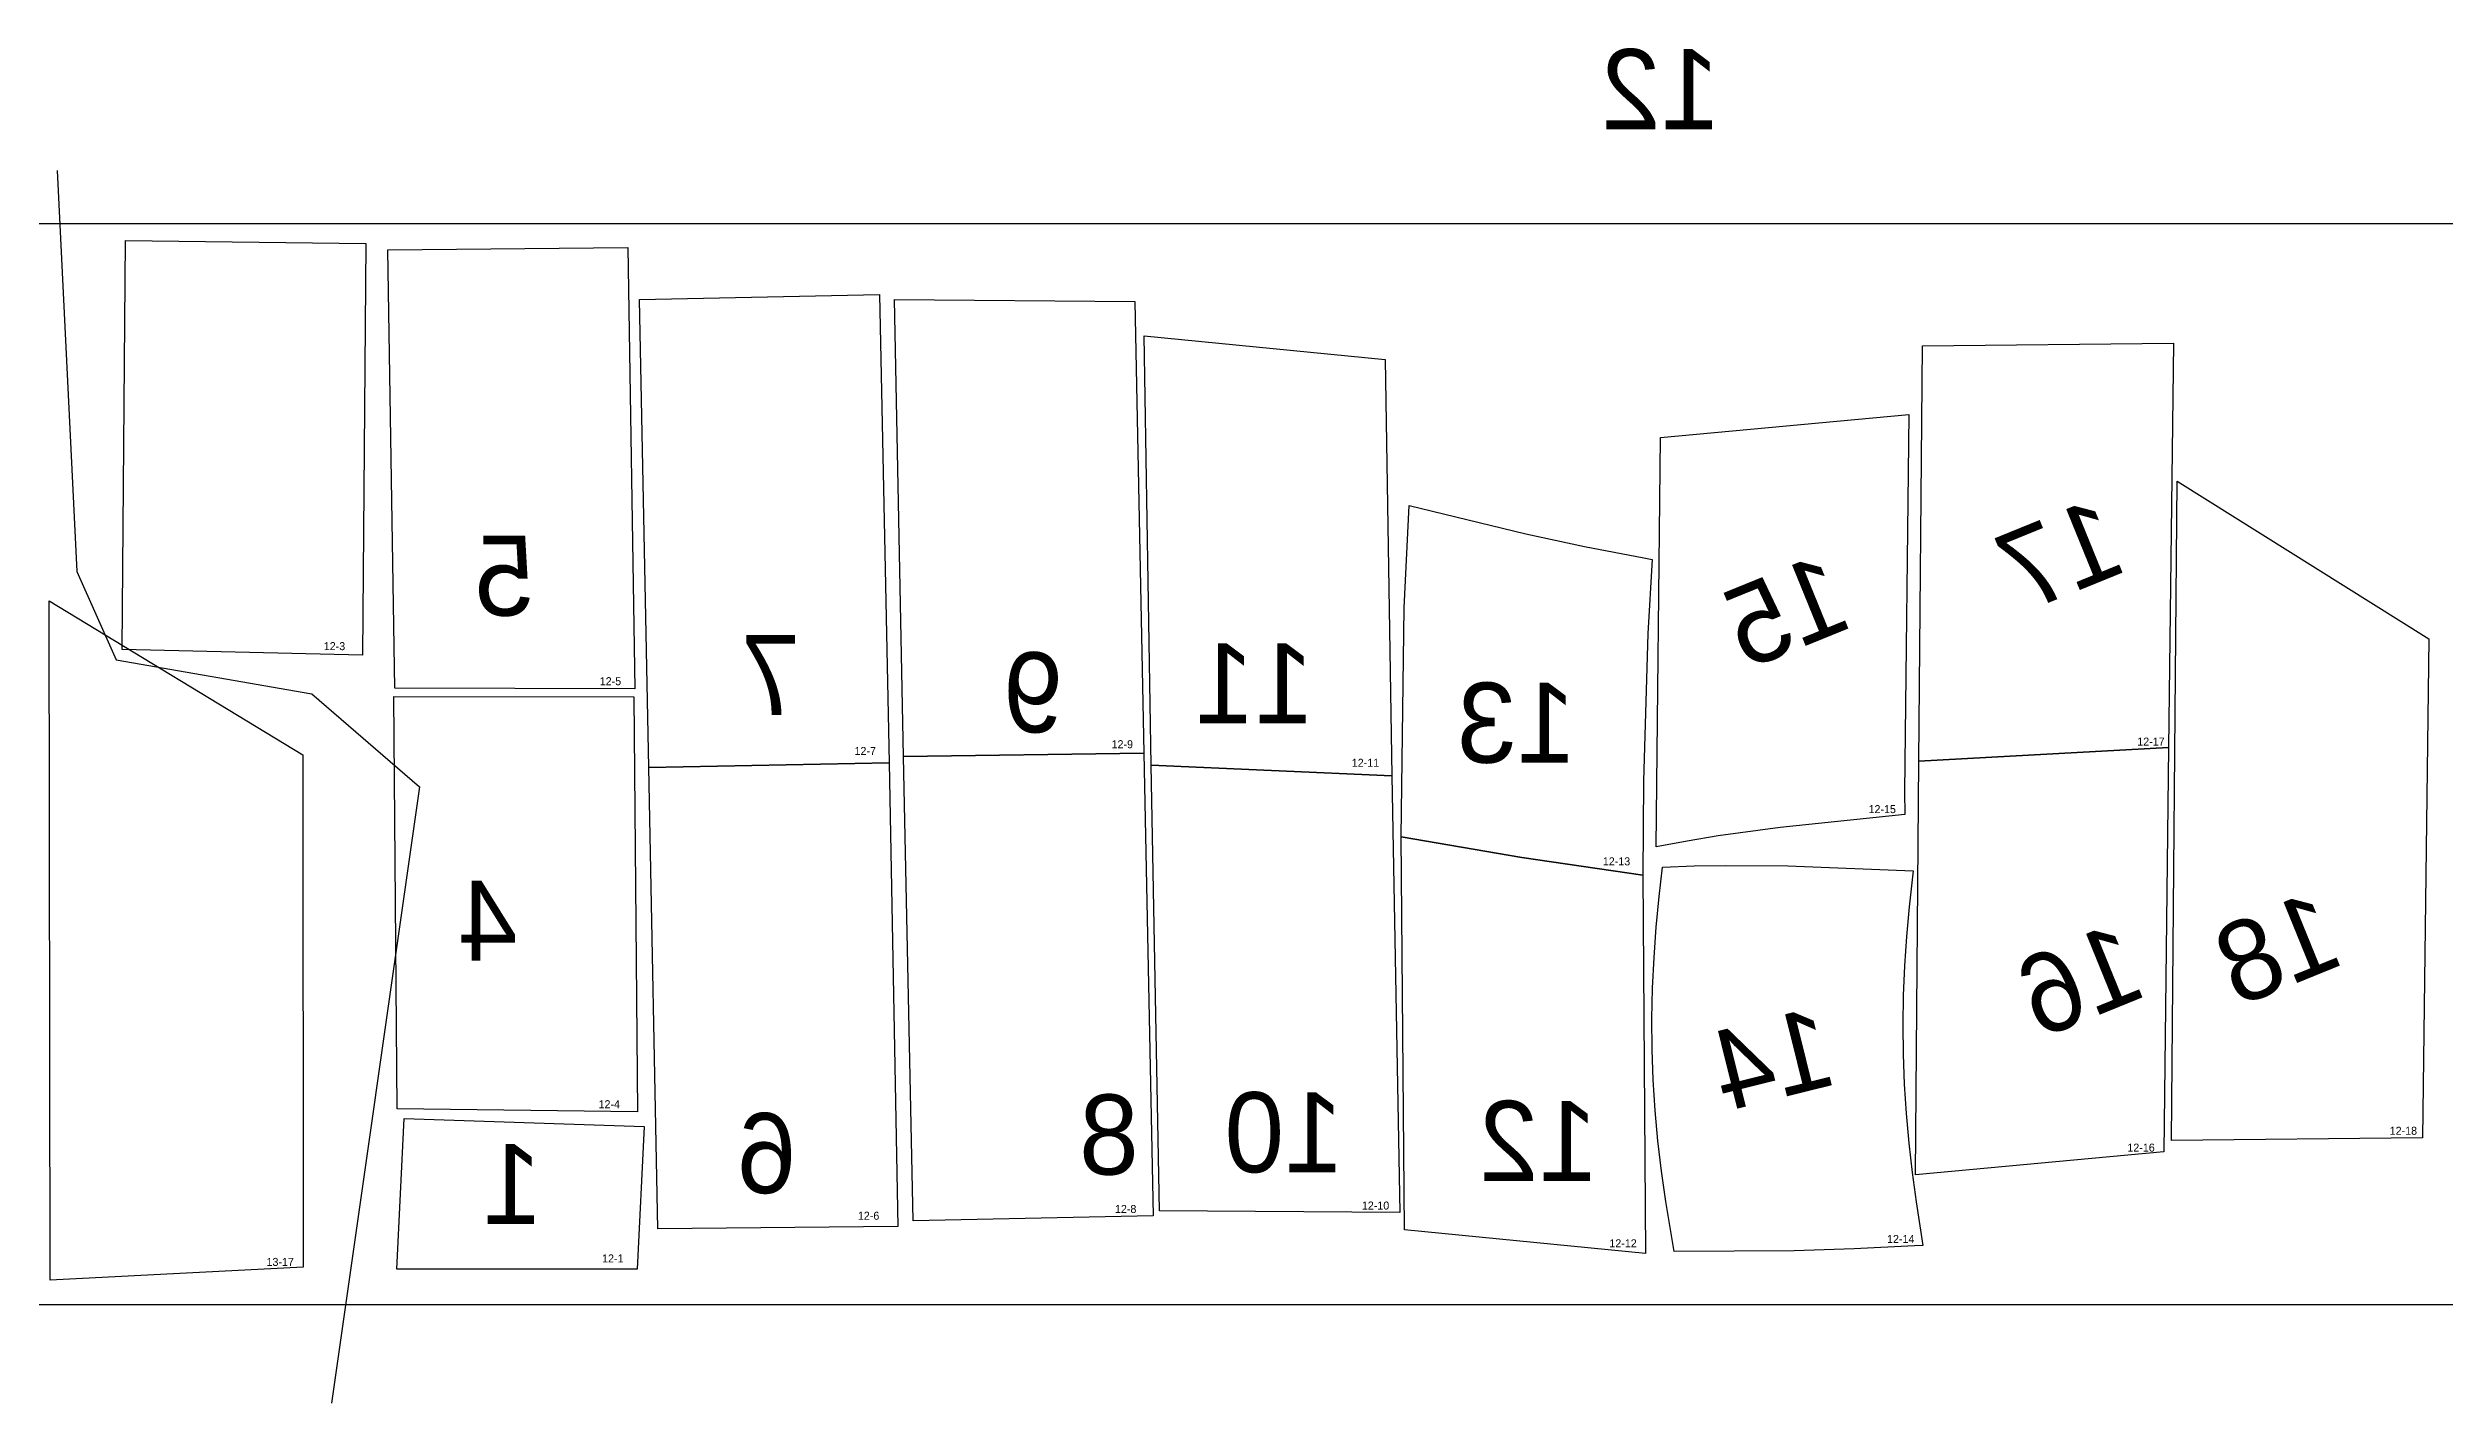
# Model space of a CAD drawing. Header units: millimetres. Extents: x 12942 to 18383, y 13072 to 17462.
# Drawn here: x 13966 to 14565, y 15236 to 15575 of the extents above; entities that cross this region are included whole.
import ezdxf

# ---------------------------------------------------------------- set-up
doc = ezdxf.new("R2010")
doc.units = ezdxf.units.MM
doc.header["$LTSCALE"] = 100
doc.header["$MEASUREMENT"] = 0
for name, color, linetype in [('CUT', 3, 'Continuous'), ('Default', 7, 'Continuous'), ('text', 1, 'Continuous')]:
    doc.layers.add(name, color=color, linetype=linetype)

msp = doc.modelspace()

# ---------------------------------------------------------------- linework, layer by layer
at = {"layer": 'CUT'}
for points in [[(14045.84, 15525.84), (14044.99, 15422.97), (13984.97, 15424.34), (13985.8, 15526.56), (14045.84, 15525.84)], [(14111.35, 15524.81), (14113.1, 15414.54), (14053.07, 15414.65), (14051.34, 15524.21), (14111.35, 15524.81)], [(14176.61, 15396.01), (14116.61, 15394.89), (14114.23, 15511.79), (14174.23, 15513.03), (14176.61, 15396.01)], [(14238.05, 15511.34), (14240.29, 15398.43), (14180.27, 15397.62), (14177.99, 15511.81), (14238.05, 15511.34)], [(14300.64, 15496.79), (14302.24, 15392.81), (14242.1, 15395.45), (14240.39, 15502.7), (14300.64, 15496.79)], [(14496.37, 15399.89), (14434.01, 15396.43), (14434.9, 15500.26), (14497.6, 15500.93), (14496.37, 15399.89)], [(14430.45, 15383.08), (14399.33, 15379.85), (14383.83, 15377.75), (14376.1, 15376.49), (14368.38, 15375.06), (14369.41, 15477.35), (14431.45, 15483.1), (14430.37, 15388.82), (14430.45, 15383.08)], [(14559.85, 15302.32), (14497.15, 15301.65), (14498.56, 15466.43), (14561.41, 15427.05), (14559.85, 15302.32)], [(14365.02, 15367.92), (14334.79, 15372.37), (14304.59, 15377.5), (14305.36, 15434.78), (14306.61, 15460.33), (14335.8, 15453.28), (14350.47, 15450.11), (14365.22, 15447.24), (14367.33, 15446.84), (14366.22, 15428.37), (14365.2, 15391.44), (14365.02, 15367.92)], [(14030.21, 15270.01), (13966.97, 15266.78), (13966.74, 15436.54), (14030.13, 15398.04), (14030.21, 15270.01)], [(14113.72, 15308.81), (14053.69, 15309.54), (14052.84, 15412.63), (14112.86, 15412.52), (14113.72, 15308.81)], [(14240.29, 15398.43), (14242.65, 15282.8), (14182.64, 15281.56), (14180.27, 15397.62), (14240.29, 15398.43)], [(14495.18, 15298.8), (14433.14, 15293.05), (14434.01, 15396.43), (14496.37, 15399.89), (14495.18, 15298.8)], [(14176.61, 15396.01), (14178.82, 15280.21), (14118.81, 15279.62), (14116.61, 15394.89), (14176.61, 15396.01)], [(14304.25, 15283.63), (14244.19, 15284.09), (14242.1, 15395.45), (14302.24, 15392.81), (14304.25, 15283.63)], [(14365.02, 15367.92), (14365.66, 15273.42), (14305.41, 15279.34), (14304.59, 15377.5), (14334.79, 15372.37), (14365.02, 15367.92)], [(14432.53, 15369.02), (14431.53, 15360.04), (14430.9, 15352.67), (14430.42, 15345.3), (14430.11, 15337.92), (14430, 15330.53), (14430.08, 15323.14), (14430.35, 15315.76), (14430.82, 15308.39), (14431.47, 15301.03), (14432.3, 15293.68), (14433.29, 15286.36), (14435.01, 15275.45), (14432.87, 15275.33), (14417.86, 15274.56), (14402.86, 15274.1), (14372.83, 15273.91), (14370.76, 15286.39), (14369.69, 15293.96), (14368.78, 15301.55), (14368.07, 15309.16), (14367.58, 15316.79), (14367.32, 15324.43), (14367.28, 15332.08), (14367.46, 15339.72), (14367.82, 15347.36), (14368.34, 15354.99), (14369.05, 15362.6), (14369.96, 15369.94), (14377.8, 15370.26), (14385.63, 15370.4), (14401.27, 15370.26), (14432.53, 15369.02)], [(14115.45, 15305.14), (14113.69, 15269.47), (14053.58, 15269.47), (14055.44, 15307.12), (14115.45, 15305.14)]]:
    msp.add_lwpolyline(points, dxfattribs=at)
at = {"layer": 'Default'}
for points in [[(13968.75, 15544.02), (13973.65, 15443.81), (13983.43, 15421.81), (14032.36, 15413.26), (14059.27, 15390.04), (14037.25, 15236.05)], [(13054.5, 15530.72), (13054.5, 15260.72), (15554.5, 15260.72), (15554.5, 15530.72), (13054.5, 15530.72)]]:
    msp.add_lwpolyline(points, dxfattribs=at)

# ---------------------------------------------------------------- texts
at = {"layer": 'text', "extrusion": (0, 0, -1), "char_height": 20, "width": 9.39, "attachment_point": 1}
for s, insert, text_direction in [('12', (14384.32, 15574.37), (-1, 0, 0)), ('17', (14479.24, 15462.85), (-0.926205, -0.37702, 0)), ('5', (14087.89, 15452.82), (-1, 0, 0)), ('15', (14410.72, 15448.89), (-0.926205, -0.37702, 0)), ('7', (14154.49, 15428.01), (-1, 0, 0)), ('9', (14220.08, 15423.64), (-1, 0, 0)), ('11', (14282.78, 15425.92), (-1, 0, 0)), ('13', (14348.3, 15416.06), (-1, 0, 0)), ('4', (14083.78, 15366.59), (-1, 0, 0)), ('18', (14533.55, 15364.66), (-0.926205, -0.37702, 0)), ('16', (14484.21, 15356.72), (-0.926205, -0.37702, 0)), ('14', (14409.39, 15335.38), (-0.970535, -0.24096, 0)), ('8', (14239, 15313.14), (-1, 0, 0)), ('10', (14290.22, 15313.72), (-1, 0, 0)), ('6', (14153.49, 15308.51), (-1, 0, 0)), ('12', (14353.8, 15311.56), (-1, 0, 0)), ('1', (14089.89, 15300.78), (-1, 0, 0))]:
    msp.add_mtext(s, dxfattribs=dict(at, insert=insert, text_direction=text_direction))
at = {"layer": 'text', "char_height": 2, "width": 9.39, "attachment_point": 1}
for s, insert in [('12-3', (14035.35, 15426.19)), ('12-5', (14104.32, 15417.43)), ('12-17', (14488.58, 15402.34)), ('12-7', (14167.99, 15399.99)), ('12-9', (14232.24, 15401.68)), ('12-11', (14292.26, 15397.04)), ('12-15', (14421.42, 15385.46)), ('12-13', (14355.01, 15372.41)), ('12-4', (14104.03, 15311.73)), ('12-16', (14486.1, 15300.88)), ('12-18', (14551.66, 15305.09)), ('12-6', (14168.84, 15283.86)), ('12-8', (14233.08, 15285.55)), ('12-10', (14294.79, 15286.4)), ('12-12', (14356.64, 15276.97)), ('12-14', (14426.04, 15278.05)), ('13-17', (14021.04, 15272.32)), ('12-1', (14104.91, 15273.19))]:
    msp.add_mtext(s, dxfattribs=dict(at, insert=insert))

doc.saveas('drawing.dxf')
